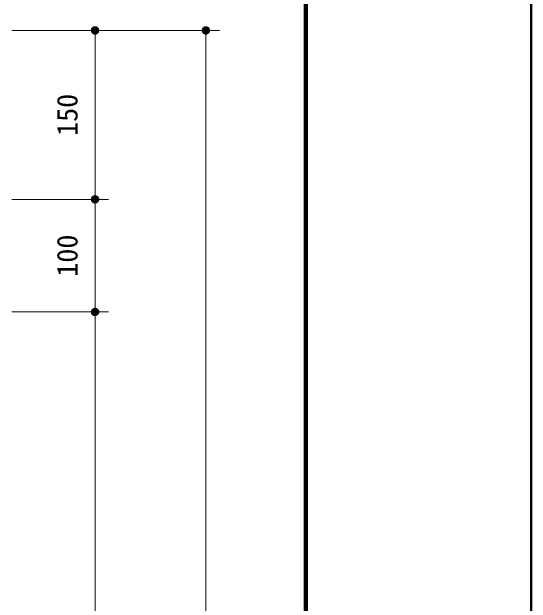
# Model space of a CAD drawing. Units: millimetres at full size, sheet at 1:20, with parts at other scales. Extents: x 0 to 8400, y 0 to 5940.
# Drawn here: x 7478 to 8400, y 4037 to 5088 of the extents above; entities that cross this region are included whole.
import ezdxf
from ezdxf.enums import TextEntityAlignment as Align

# ---------------------------------------------------------------- set-up
doc = ezdxf.new("R2010")
doc.units = ezdxf.units.MM
doc.header["$LTSCALE"] = 20
doc.layers.add('D-STR-DIM', color=7, linetype='Continuous', lineweight=13)
doc.layers.add('D-TTL', color=2, linetype='Continuous', lineweight=140)
doc.styles.add('ＭＳ ゴシック', font='')
doc.styles.get('ＭＳ ゴシック').set_extended_font_data('MS Gothic')

# ---------------------------------------------------------------- blocks, each defined once
blk = doc.blocks.new('filled_dot')
at = {"color": 0, "linetype": 'Continuous', "lineweight": -2, "const_width": 1.25}
blk.add_lwpolyline([(-0.625, 0, 1), (0.625, 0, 1)], format="xyb", close=True, dxfattribs=at)

msp = doc.modelspace()

# ---------------------------------------------------------------- linework, layer by layer
at = {"layer": 'D-STR-DIM'}
for p, q in [((7478.45, 5054.58), (7650.13, 5054.58)), ((7478.45, 5054.58), (7846.78, 5054.58)), ((7626.13, 5054.58), (7626.13, 4754.58)), ((7822.78, 2454.58), (7822.78, 5054.58)), ((7478.45, 4754.58), (7650.13, 4754.58)), ((7478.45, 4754.58), (7650.13, 4754.58)), ((7626.13, 4754.58), (7626.13, 4554.58)), ((7478.45, 4554.58), (7650.13, 4554.58)), ((7478.45, 4554.58), (7650.13, 4554.58)), ((7626.13, 4554.58), (7626.13, 3354.58))]:
    msp.add_line(p, q, dxfattribs=at)
at = {"layer": 'D-TTL', "lineweight": 50}
msp.add_line((8400, 0), (8400, 5940), dxfattribs=at)
at = {"layer": 'D-TTL'}
msp.add_line((8000, 400), (8000, 5540), dxfattribs=at)

# ---------------------------------------------------------------- block references
at = {"layer": 'D-STR-DIM', "xscale": 6, "yscale": 6}
for p, rotation in [((7626.13, 5054.58), 270), ((7822.78, 5054.58), 270), ((7626.13, 4754.58), 90), ((7626.13, 4754.58), 270), ((7626.13, 4554.58), 90), ((7626.13, 4554.58), 270)]:
    msp.add_blockref('filled_dot', p, dxfattribs=dict(at, rotation=rotation))

# ---------------------------------------------------------------- texts
at = {"layer": 'D-STR-DIM', "style": 'ＭＳ ゴシック'}
for s, p in [('150', (7558.37, 4904.58)), ('100', (7558.37, 4654.58))]:
    msp.add_text(s, height=36.66, rotation=90, dxfattribs=at).set_placement(p, align=Align.TOP_CENTER)

doc.saveas('drawing.dxf')
